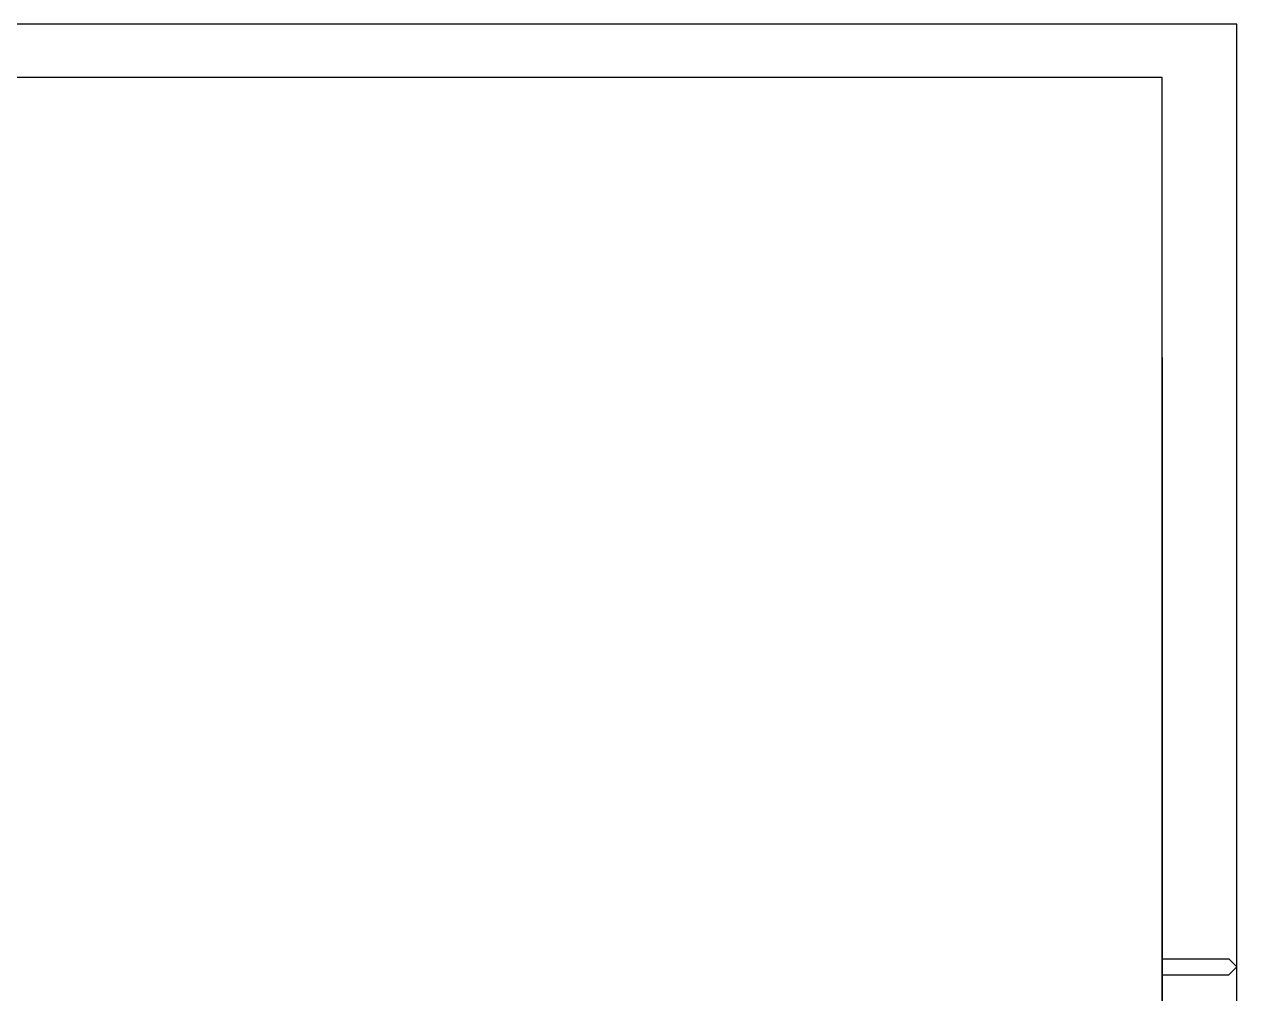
# Model space of a CAD drawing. Extents: x -28 to 972, y -20 to 687.
# Drawn here: x 517.5 to 972, y 323.4 to 687 of the extents above; entities that cross this region are included whole.
import ezdxf

# ---------------------------------------------------------------- set-up
doc = ezdxf.new("R2010")
doc.units = 0
doc.layers.add('G-Border', color=7, linetype='Continuous')
doc.layers.add('G-Plot Border', color=7, linetype='Continuous')

msp = doc.modelspace()

# ---------------------------------------------------------------- linework, layer by layer
at = {"layer": 'G-Border'}
for p, q in [((972, 687), (944, 687)), ((972, 667), (972, 687)), ((944, 667), (0, 667)), ((944, 0), (944, 667)), ((944, 562), (944, 0)), ((944, 336.5), (969, 336.5)), ((969, 336.5), (972, 333.5)), ((972, 333.5), (969, 330.5)), ((944, 330.5), (969, 330.5))]:
    msp.add_line(p, q, dxfattribs=at)
at = {"layer": 'G-Plot Border'}
msp.add_lwpolyline([(-28, -20), (972, -20), (972, 687), (-28, 687)], close=True, dxfattribs=at)

doc.saveas('drawing.dxf')
